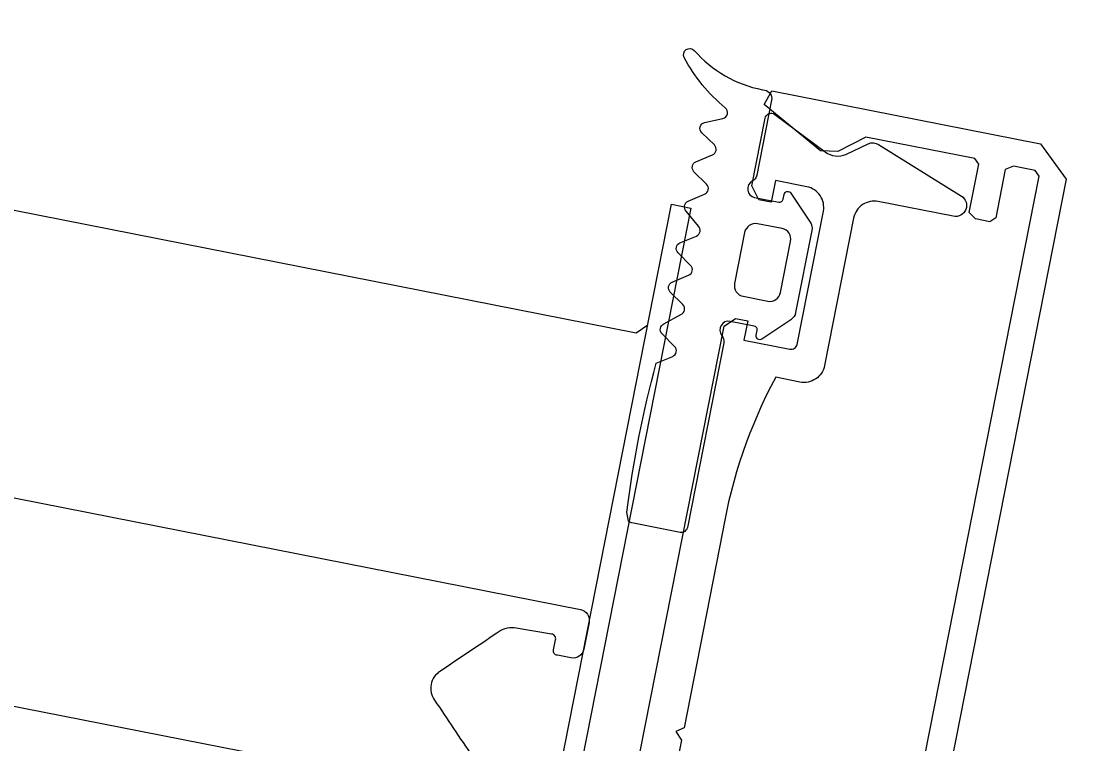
# Model space of a CAD drawing. Header units: millimetres. Extents: x -8417289 to 9420486, y -51311 to 166017.
# Drawn here: x -187571.4 to -187518.9, y 114807.3 to 114843.1 of the extents above; entities that cross this region are included whole.
import ezdxf
from ezdxf import colors
from ezdxf.entities.mleader import LeaderData, LeaderLine
from ezdxf.enums import TextEntityAlignment as Align
from ezdxf.math import Vec2, Vec3

# ---------------------------------------------------------------- set-up
doc = ezdxf.new("R2018")
doc.units = ezdxf.units.MM
for name, color, linetype, lineweight in [('_АР ТЕКСТ', 250, 'Continuous', 25), ('АР_Маркер экспликации', 239, 'Continuous', 13), ('АР_Номер помещения', 1, 'Continuous', 25), ('АР_Отметки', 250, 'Continuous', 15), ('АР_Перегородки витражные', 152, 'Continuous', 13), ('АР_Помещения_площадь', 19, 'Continuous', 9), ('АР_Размеры дверей', 15, 'Continuous', 0), ('АР_Сущ Несущая стена', 202, 'Continuous', 30), ('АР_Штриховка кирпич', 250, 'Continuous', 9)]:
    doc.layers.add(name, color=color, linetype=linetype, lineweight=lineweight)
doc.layers.add('АР_Названия помещений', color=124, linetype='Continuous', lineweight=5, plot=False)
doc.styles.add('ISOCPEUR', font='isocpeui.ttf', dxfattribs={"height": 250})
doc.styles.get("Standard").update_dxf_attribs({"font": 'arial.ttf'})

# ---------------------------------------------------------------- blocks, each defined once
blk = doc.blocks.new('*U34')
at = {"color": 8, "style": 'ISOCPEUR', "flags": 1}
blk.add_attdef('КАТЕГОРИЯ', (-499.1655280450395, -2092.186355050572), '', height=250, dxfattribs=at)
at = {"layer": 'АР_Номер помещения', "color": 8, "style": 'ISOCPEUR'}
blk.add_attdef('НОМЕР_ПОМЕЩЕНИЯ', text='', height=300, dxfattribs=at).set_placement((1863.988617927502, -1562.210453371982), align=Align.MIDDLE_CENTER)
at = {"layer": 'АР_Помещения_площадь', "color": 8, "lineweight": 30, "flags": 104}
blk.add_attdef('ИМЯ_ПОМЕЩЕНИЯ', text='', height=100, dxfattribs=at).set_placement((157.6277002443094, 1217.141369806137), align=Align.MIDDLE_CENTER)
at = {"layer": 'АР_Помещения_площадь', "color": 8, "style": 'ISOCPEUR'}
blk.add_attdef('ПЛОЩАДЬ_ПОМЕЩЕНИЯ', text='', height=200, dxfattribs=at).set_placement((747.4255466155696, -1961.323345677914), align=Align.MIDDLE_RIGHT)
blk = doc.blocks.new('*U35')
at = {"color": 8, "style": 'ISOCPEUR', "flags": 1}
blk.add_attdef('КАТЕГОРИЯ', (-499.1655280450395, -2092.186355050572), '', height=250, dxfattribs=at)
at = {"layer": 'АР_Номер помещения', "color": 8, "style": 'ISOCPEUR'}
blk.add_attdef('НОМЕР_ПОМЕЩЕНИЯ', text='', height=300, dxfattribs=at).set_placement((751.6294781871511, 3747.195448254171), align=Align.MIDDLE_CENTER)
at = {"layer": 'АР_Помещения_площадь', "color": 8, "style": 'ISOCPEUR'}
blk.add_attdef('ПЛОЩАДЬ_ПОМЕЩЕНИЯ', text='', height=200, dxfattribs=at).set_placement((3042.85155513354, 3182.383436574031), align=Align.MIDDLE_RIGHT)
at = {"layer": 'АР_Помещения_площадь', "color": 8, "lineweight": 30, "flags": 104}
blk.add_attdef('ИМЯ_ПОМЕЩЕНИЯ', text='', height=100, dxfattribs=at).set_placement((157.6277002443094, 1217.141369806137), align=Align.MIDDLE_CENTER)
blk = doc.blocks.new('*U39')
at = {"color": 8, "style": 'ISOCPEUR', "flags": 1}
blk.add_attdef('КАТЕГОРИЯ', (-499.1655280450395, -2092.186355050572), '', height=250, dxfattribs=at)
at = {"layer": 'АР_Номер помещения', "color": 8, "style": 'ISOCPEUR'}
blk.add_attdef('НОМЕР_ПОМЕЩЕНИЯ', text='', height=300, dxfattribs=at).set_placement((-1642.594434048664, -5356.197366310289), align=Align.MIDDLE_CENTER)
at = {"layer": 'АР_Помещения_площадь', "color": 8, "lineweight": 30, "flags": 104}
blk.add_attdef('ИМЯ_ПОМЕЩЕНИЯ', text='', height=100, dxfattribs=at).set_placement((157.6277002443094, 1217.141369806137), align=Align.MIDDLE_CENTER)
at = {"layer": 'АР_Помещения_площадь', "color": 8, "style": 'ISOCPEUR'}
blk.add_attdef('ПЛОЩАДЬ_ПОМЕЩЕНИЯ', text='', height=200, dxfattribs=at).set_placement((-601.1226209748311, -7540.792272120731), align=Align.MIDDLE_RIGHT)
blk = doc.blocks.new('_DotSmall')
at = {"color": 8, "linetype": 'ByBlock', "const_width": 0.5}
blk.add_lwpolyline([(-0.0625, 0, 1), (0.0625, 0, 1)], format="xyb", close=True, dxfattribs=at)
blk = doc.blocks.new('стойка витр.')
at = {"color": 8, "lineweight": 0, "ltscale": 100, "transparency": 33554687}
for points in [[(-69.8438361948356, -5.633594956780144), (-69.21493715024553, -5.916666730459838), (-30.90838462579995, 8.609511357899464), (-30.62531285212026, 9.238410402496811), (-31.1873041553481, 10.72042096611403)], [(-68.58632373265573, -58.46540642052423), (-90.15068845250062, -1.598661102303595), (-90.00917455367744, -1.284153596119722), (-88.98317839115043, -0.8950869223335758), (-88.55468153662514, -0.9934413902010419), (-87.69009137133253, -3.273426419786119), (-87.37564184903749, -3.414962306625966), (-86.69163474338711, -3.155580859434849), (-86.43607351230457, -2.797891934278596), (-87.30066367759719, -0.5179069046935183), (-87.1591497787449, -0.2033993985096458), (-82.02911098225741, 1.741955958394101), (-80.54324021661887, 1.262233232868311), (-79.70200834979187, 1.450846736610401), (-77.34320693471818, 4.170836259007046), (-77.83057009245385, 4.768357554989052), (-90.48468705118285, -0.0301937209587777), (-91.4479567084054, -1.960141251613095), (-69.79711318280897, -59.05493725829001)], [(-72.00534459005576, 0.06645459306309931), (-72.91737339223619, -0.2793946658493951)]]:
    blk.add_lwpolyline(points, dxfattribs=at)
blk.add_lwpolyline([(-74.06369480097783, 3.308391450875206, 0.5779496213016146), (-74.28822709678207, 3.786457927264564), (-75.21591578132939, 3.825837128097191, -0.615333828900983), (-75.41972296024323, 4.330405631961185, 0.1014034095220688), (-73.83454927545972, 7.11715754520992, 0.8870851218243345), (-74.38353605600423, 7.372048574252403, -0.1649969122064492), (-77.37516639285604, 4.905523520799761), (-77.48916274512885, 4.862295111939602, 0.4143043114941015), (-77.73690205768798, 4.311953389369592), (-76.39677740688785, 0.7779505007420084, 0.2286961432583318), (-76.12757003956358, 0.5227576163306367, -0.3190489133936659), (-75.8308042481076, 0.1276532846095506, -0.3190018552396916), (-76.10608007785049, -0.2827473570214352), (-77.2460725926212, -0.7150424396677408, -0.4143996870833266), (-77.48192731157178, -0.6088826129343943), (-77.5683841292921, -0.380889908366953, 0.6683385997492722), (-77.90615079682902, -0.370689789611788), (-78.61388821495348, -1.942959389103635, 0.1988829373258806), (-78.62659800215624, -2.362689632165711), (-77.15678812476108, -6.238681577618991, 0.1988829373551211), (-76.86896414318471, -6.544446800158767), (-75.29665854779887, -7.25210424636316, 0.6683385997492723), (-75.05058378231479, -7.020506375207333), (-75.13704060006421, -6.792513670639892, -0.4143996870833266), (-75.03088077326538, -6.556658951718418), (-73.89088825849467, -6.124363869072113, -0.7102015621310012), (-73.37286607688293, -6.741579856578028, 0.2286961432583318), (-73.40517316877958, -7.111109647914418), (-70.10181337440736, -15.82230158713355, 0.414362099440266), (-69.70872084749863, -15.99923473002855), (-67.42870682594366, -15.13463357074215, 0.1511707915363169), (-67.28675684856717, -15.02397433044825), (-67.28408048482379, -14.56993261339812, 0.03540799054371244), (-69.94453478069045, -7.554127657436766), (-70.80145552181057, -7.357523695485725, -0.527867958552825), (-70.9799117797229, -6.88692200143123), (-70.46881830951315, -6.171555145097955, 0.5278679585528249), (-70.64727456742548, -5.700953451043461), (-71.54744570542243, -5.39029515288712, -0.527867958552825), (-71.72590196330566, -4.91969345882535), (-71.21480849309592, -4.20432660249935, 0.5278679585528249), (-71.39326475097914, -3.733724908495788), (-72.25018549209926, -3.537120946544746, -0.527867958552825), (-72.4286417500116, -3.066519252482976), (-71.91757026780397, -2.351094412268139, 0.5278679585717272), (-72.0960265256872, -1.880492718206369), (-72.95294726680731, -1.683888756255328, -0.5278679585717273), (-73.13140352474875, -1.213287062200834), (-72.66353846338461, -0.3839238536165794, 0.5278679585528249), (-72.84199472126784, 0.08667784044519067), (-73.69893745039008, 0.2833397862850688, -0.5278679585717273), (-73.8773937083024, 0.753941480339563), (-73.36630023809266, 1.469308336665563, 0.5278679585717272), (-73.5447564960632, 1.939910030763713), (-74.40167723721243, 2.136513992714754, -0.5278679585528251), (-74.58013349509565, 2.607115686776524)], format="xyb", close=True, dxfattribs=at)
for points in [[(-59.28629948117305, -43.93455252060812), (-73.55412178576807, -6.30930235532287), (-74.18304982228437, -6.026241575636959), (-74.75303158370662, -6.242383619959583), (-74.40718232482322, -7.154412422125461), (-76.57319999407628, -7.975785172551696, -0.414362099391309), (-76.9662925209559, -7.798852029714908), (-79.34394296052051, -1.52882071842032, -0.4143260923197838), (-78.74236241533072, -0.1922330582674476), (-77.26035185172805, 0.3697582449676702), (-76.87127418394084, -0.6562669095073943), (-76.3012924225186, -0.4401248651847709), (-76.06142006575828, 0.3027815256646136), (-77.27188147796551, 3.494853341355338, 0.5512236456822476), (-77.7769173583074, 3.597680757055059), (-79.92338595120236, 1.349376512123854, -0.2673491356416615), (-80.91622193696094, 1.059369939495809), (-82.0875922003761, 1.397509788286698, 0.2496293600316565), (-82.58705019962508, 1.269536347390385), (-86.19986947378493, -1.925987660470128, 0.8270430078467679), (-85.63532520958688, -2.84412238272489), (-82.10129332900397, -1.503986737930973, -0.4143260923197836), (-80.76472567670862, -2.105611734441482), (-78.12768279598095, -9.059679143334506, 0.4143260923033303), (-76.7911151413573, -9.661304145942267), (-75.65109363460215, -9.228998069294903, -0.08279896819570452), (-71.78454054114991, -16.33338165576424), (-68.2828855071275, -25.56749207813118), (-67.85441064060433, -25.66578856210981), (-68.06674346281216, -26.13747383952432), (-64.60831683766446, -35.257587909633, -0.08279896819570452)], [(-33.2204523376422, -7.186144611914642), (-64.21182667926769, -18.93829823563283, 0.4143255057077639), (-64.53033920991584, -19.64587643784762), (-64.05480472955969, -20.89989428329136, 0.410627156480438), (-63.35370618529851, -21.2207818566676), (-62.72021259606117, -20.98055557451153, 0.4925517741577297), (-62.57218080674647, -20.68314875576471), (-62.75156135272118, -20.21010964907327, -0.4411110715409258), (-62.61002546586678, -19.89566012677096), (-60.83807044223067, -19.28752400128724, -0.2080566110632873), (-59.94503853938659, -19.40384657128016, -1.575399656426527e-05), (-56.87977393603069, -20.78551547546522, -0.4398191101055806), (-56.36006749374792, -22.15601788895583, -1.575399656426528e-05), (-57.73845635901671, -25.2227588602982, -0.2080566110632873), (-58.32981322327396, -25.9019745689875), (-60.05946139091975, -26.62167684709857, -0.4411110715409258), (-60.37391091321479, -26.48014096025872), (-60.5532914591895, -26.00710185356729, 0.4925517741577297), (-60.86130306290579, -25.88263065828505), (-61.49479665214312, -26.12285694043385, 0.410627156480438), (-61.80683951149695, -26.82793655114801), (-61.3313050311408, -28.08195439658448, 0.4143255057077639), (-60.62370682114852, -28.40042247599195), (-29.6323624739598, -16.64818975485105, 0.5239329190821609)]]:
    blk.add_lwpolyline(points, format="xyb", dxfattribs=at)
at = {"color": 8}
blk.add_lwpolyline([(-72.91737339223619, -0.2793946658493951), (-54.81141330953687, -48.02608389785019), (-53.89938450735644, -47.68023463893769), (-72.00534459005576, 0.06645459306309931)], close=True, dxfattribs=at)
blk.add_lwpolyline([(-75.33468511578394, -1.905527627641277), (-74.42175758568919, -4.312981685368868, -0.414213562373095), (-74.73607402053312, -5.011296826465696), (-75.88953189010499, -5.44869808882504, -0.414213562373095), (-76.58784703121637, -5.134381653973833), (-77.50077456128201, -2.726927596246242, -0.414213562373095), (-77.18645812643808, -2.028612455142138), (-76.03300025686622, -1.591211192782794, -0.414213562373095)], format="xyb", close=True, dxfattribs=at)
blk = doc.blocks.new('A$Cf7573d2c')
at = {"color": 8, "lineweight": 0, "ltscale": 100, "transparency": 33554687}
for points in [[(22.94347876822576, -129.8061585653631), (23.32863212761004, -129.2340567151259), (15.4760210152017, -89.0253721447516), (14.90391916502267, -88.64021878529456), (13.34831858612597, -88.94402196916053)], [(75.22963465948123, -137.4833678396972), (15.53914114448708, -149.1407059916237), (15.25302935624495, -148.9481411982706), (15.04270636092406, -147.8711986557901), (15.21196939924266, -147.4654485115461), (17.60516828659456, -146.9980653982202), (17.79774496634491, -146.7120144731016), (17.65752765501384, -145.99404263428), (17.34810222545639, -145.6817786217725), (14.95490333810449, -146.1491617350985), (14.66879154986236, -145.9565969417163), (13.61716468690429, -140.5718233662192), (14.34078325994778, -139.1882331138622), (14.29685428855009, -138.3272358124523), (12.01399044063874, -135.5432063999469), (11.34278615599032, -135.9227315704484), (13.93680344289169, -149.2051953730988), (15.67648944130633, -150.4803732157889), (75.60635762184393, -138.7762860547809)], [(16.96039025508799, -130.9746341781865), (17.14735063223634, -131.9319502510043)]]:
    blk.add_lwpolyline(points, dxfattribs=at)
for points in [[(30.65486346394755, -93.97018220560858), (37.00786279537715, -126.5004419321049, 0.4143255057077639), (37.65153361205012, -126.9338067024219), (38.9678203741787, -126.676740644034, 0.410627156480438), (39.4024325129576, -126.0398573796992), (39.2725701663876, -125.3749073325598, 0.4925517741577297), (39.00441380601842, -125.1788043166307), (38.50788569322322, -125.2757744666596, -0.4411110715409258), (38.22183476819191, -125.0831977869093), (37.92148406605702, -123.2340240231424, -0.2080566110632873), (38.18685929093044, -122.3734353235923, -1.575399656426527e-05), (40.06604728137609, -119.585334079733, -0.4398191101055806), (41.50460271420889, -119.3043893908471, -1.575399656426528e-05), (44.29471273510717, -121.1805935695593, -0.2080566110632873), (44.86437866126653, -121.8781017433357), (45.2818353921175, -123.7044051219855, -0.4411110715409258), (45.08925871236715, -123.9904560471041), (44.59273059957195, -124.087426197133, 0.4925517741577297), (44.41806037095375, -124.3700116491673), (44.54792271752376, -125.0349616963067, 0.410627156480438), (45.19022270385176, -125.4615279057325), (46.50650946598034, -125.2044618473301, 0.4143255057077639), (46.93983379960991, -124.5607638076181), (40.58675144321751, -92.03052029560786, 0.5239329190821609)], [(62.47684169723652, -125.8643128953117), (22.98328991362359, -133.5772611531283), (22.59814249735791, -134.1493934348982), (22.71498530404642, -134.7476779409481), (23.67230137682054, -134.5607175638434), (24.11632187198848, -136.834289981547, -0.414362099391309), (23.87558276008349, -137.1918815805984), (17.29420974093955, -138.4772000001831, -0.4143260923197838), (16.07832761004101, -137.6586669406242), (15.77452442620415, -136.1030663617421), (16.85149740020279, -135.892737423259), (16.73465459351428, -135.2944529171946), (16.04288989887573, -134.9326376875397), (12.69231407553889, -135.586993064353, 0.5512236456822476), (12.50572439120151, -136.0674293322809), (14.35950590821449, -138.5625632936571, -0.2673491356416615), (14.4777864611242, -139.5901024985506), (13.94679948792327, -140.6875995079026, 0.2496293600316565), (13.988641141681, -141.2014912966988), (16.52857105073053, -145.3018074856955, 0.8270430078467679), (17.5288156735478, -144.9003198907303), (16.80436055595055, -141.1908037953544, -0.4143260923197836), (17.622934052255, -139.9749488876405), (24.92230934184045, -138.5494072136207, 0.4143260923033303), (25.74088284466416, -137.3335523046553), (25.50718534481712, -136.1369224294031, -0.08279896819570452), (33.1622308997903, -133.5248779198446), (42.85486593982205, -131.6319412461453), (43.02406811504625, -131.226202988255), (43.45315044582821, -131.5150984393986), (53.02612858463544, -129.6455303270777, -0.08279896819570452)]]:
    blk.add_lwpolyline(points, format="xyb", dxfattribs=at)
at = {"color": 8}
blk.add_lwpolyline([(17.14735063223634, -131.9319502510043), (67.26492687151767, -122.1441683250596), (67.07796649448574, -121.1868522522418), (16.96039025508799, -130.9746341781865)], close=True, dxfattribs=at)
at = {"color": 8, "lineweight": 0, "ltscale": 100, "transparency": 33554687}
blk.add_lwpolyline([(13.41756239836104, -132.4562991059211, 0.5779496213016146), (12.90845855453517, -132.5969247933826), (12.71307372348383, -133.5046592174767, -0.615333828900983), (12.18134591274429, -133.6203842212853, 0.1014034095220688), (9.702108483761549, -131.5876167461684, 0.8870851218243345), (9.358218787820078, -132.0857089052442, -0.1649969122064492), (11.28444858861621, -135.4507106386882), (11.30781715002377, -135.5703675398981, 0.4143043114941015), (11.80845184403006, -135.9074367935682), (15.51793750782963, -135.1829876190459, 0.2286961432583318), (15.81490499409847, -134.9607122785674, -0.3190489133936659), (16.25442801520694, -134.7348873865558, -0.3190018552396916), (16.61248166311998, -135.0754795976682), (16.84617321973201, -136.272079041315, -0.4143996870833266), (16.70172994525637, -136.4866332249512), (16.46241614292376, -136.5333703476499, 0.6683385997492722), (16.39535582228564, -136.8645701023779), (17.82562233426142, -137.8275143641513, 0.1988829373258806), (18.23718629742507, -137.9108817430097), (22.30564266489819, -137.1163268844539, 0.1988829373551211), (22.65559902682435, -136.8842373319349), (23.61847053910606, -135.4539218432037, 0.6683385997492723), (23.43172626325395, -135.1722892109829), (23.19241246080492, -135.2190263337106, -0.4143996870833266), (22.97785827715416, -135.0745830591477), (22.74416672054213, -133.8779836154863, -0.7102015621310012), (23.43995764176361, -133.4715632053267, 0.2286961432583318), (23.79873376479372, -133.5657741833857), (32.94248452899046, -131.7800326296419, 0.414362099440266), (33.18322364089545, -131.422441030576), (32.71583458443638, -129.0292117116478, 0.1511707915363169), (32.630720381625, -128.8706215605489), (32.18364376563113, -128.7913527572819, 0.03540799054371244), (24.8194653185783, -130.2295502542984), (24.4810550250113, -131.0409963385318, -0.527867958552825), (23.9870853559114, -131.1374668337667), (23.36824043979868, -130.5129692403134, 0.5278679585528249), (22.87427077069879, -130.6094397355482), (22.41614271281287, -131.4442662674846, -0.527867958552825), (21.92217304371297, -131.5407367626904), (21.30332812760025, -130.9162391692516, 0.5278679585528249), (20.80935845850036, -131.0127096644574), (20.47094816493336, -131.8241557486908, -0.527867958552825), (19.97697849583346, -131.9206262439257), (19.35807271662634, -131.296140536826, 0.5278679585717272), (18.86410304752644, -131.3926110320317), (18.52569275395945, -132.2040571162652, -0.5278679585717273), (18.03172308485955, -132.3005276115291), (17.29322126752231, -131.6993985794252, 0.5278679585528249), (16.79925159842242, -131.7958690746309), (16.46078044176102, -132.6073270452034, -0.5278679585717273), (15.96681077266112, -132.7037975404382), (15.3479658565484, -132.0792999469995, 0.5278679585717272), (14.8539961874485, -132.175770442278), (14.51558589376509, -132.9872165265406, -0.5278679585528251), (14.02161622478161, -133.0836870217463)], format="xyb", close=True, dxfattribs=at)
at = {"color": 8}
blk.add_lwpolyline([(18.34217463084497, -134.5890351180569), (20.86917208810337, -134.0955216264847, -0.414213562373095), (21.50442092120647, -134.5231871236028), (21.74087279406376, -135.7339205513417, -0.414213562373095), (21.31320729688741, -136.3691693845467), (18.78620983962901, -136.8626828761044, -0.414213562373095), (18.15096100640949, -136.4350173789717), (17.91450913366862, -135.2242839512328, -0.414213562373095)], format="xyb", close=True, dxfattribs=at)
at = {"layer": 'АР_Перегородки витражные', "color": 8, "rotation": 80.28340479355269}
blk.add_blockref('стойка витр.', (29.17858439369593, -60.01344902928395), dxfattribs=at)
blk = doc.blocks.new('A$Cec9b444d')
at = {"color": 8, "ltscale": 100, "xscale": -1, "rotation": 89.90413134762046}
blk.add_blockref('A$Cf7573d2c', (6563.698240449916, 2250.519506825216), dxfattribs=at)

msp = doc.modelspace()

# ---------------------------------------------------------------- hatches: boundary and pattern name
at = {"layer": 'АР_Штриховка кирпич', "ltscale": 100}
h = msp.add_hatch(dxfattribs=at)
h.set_pattern_fill('ANSI32', color=8, scale=500)
h.set_pattern_definition([(45, (-1163613.565164257, 164426.8594320829), (-132.5825214724777, 132.5825214724777), []), (45, (-1163525.176816757, 164426.8594320829), (-132.5825214724777, 132.5825214724777), [])])
edge = h.paths.add_edge_path()
edge.add_line((-187128.9151109827, 115850.6824583481), (-187998.915110983, 115850.6824583513))
edge.add_arc((-1342166.519582912, 115380.6824574551), 1154167.700168599, -0.023331979451882034, 0.02333197954061461, ccw=False)
edge.add_line((-187998.9151109822, 114910.6824583457), (-187514.5558780206, 114910.6824583331))
edge.add_line((-187514.5558780206, 114910.6824583331), (-187514.5558780202, 115210.6824583402))
edge.add_line((-187514.5558780202, 115210.6824583402), (-187128.9151109827, 115210.6824583525))
edge.add_line((-187128.9151109827, 115210.6824583525), (-187128.9151109827, 115850.6824583481))

# ---------------------------------------------------------------- linework, layer by layer
at = {"layer": 'АР_Сущ Несущая стена', "color": 8, "lineweight": 18, "ltscale": 100}
msp.add_arc((-197116.3547424845, 115484.5892881857), 9778.654617052323, 272.5925479651556, 356.6353913736798, dxfattribs=at)

# ---------------------------------------------------------------- block references
at = {"layer": 'АР_Маркер экспликации', "color": 8}
ref = msp.add_blockref('*U39', (-202889.5229730754, 126877.0467561614), dxfattribs=at)
lines = msp.add_mtext('Обеденный зал', dxfattribs={"layer": 'АР_Названия помещений', "color": 8, "insert": (-204415.9055037759, 120612.9750382737), "char_height": 3070.489020929468, "width": 926.9399707174232, "attachment_point": 1})
ref.add_attrib('ИМЯ_ПОМЕЩЕНИЯ', '', (-204415.9055037759, 120612.9750382737), dxfattribs={"flags": 104}).embed_mtext(lines)
ref = msp.add_blockref('*U35', (-197579.2190586416, 115664.8045517458), dxfattribs=at)
lines = msp.add_mtext('С/у для мальчиков', dxfattribs={"layer": 'АР_Названия помещений', "color": 8, "insert": (-195471.8410850251, 119451), "char_height": 1591.213812201546, "width": 1145.825793036325, "attachment_point": 1})
ref.add_attrib('ИМЯ_ПОМЕЩЕНИЯ', '', (-195471.8410850251, 119451), dxfattribs={"flags": 104}).embed_mtext(lines)
ref = msp.add_blockref('*U34', (-192981.1930760026, 120808.5113339978), dxfattribs=at)
lines = msp.add_mtext('С/у для девочек', dxfattribs={"layer": 'АР_Названия помещений', "color": 8, "insert": (-193303.7153017967, 119311.3613851286), "char_height": 1591.213812201546, "width": 1145.825793036325, "attachment_point": 1})
ref.add_attrib('ИМЯ_ПОМЕЩЕНИЯ', '', (-193303.7153017967, 119311.3613851286), dxfattribs={"flags": 104}).embed_mtext(lines)
at = {"layer": 'АР_Размеры дверей', "color": 8, "ltscale": 100}
msp.add_blockref('A$Cec9b444d', (-194233.915110983, 112600.6824583525), dxfattribs=at)

# ---------------------------------------------------------------- leaders
at = {"layer": '_АР ТЕКСТ', "color": 8}
ml = msp.add_multileader_mtext('Standard', dxfattribs=at)
ml.set_content('{\\W0.8;-2,550}', color=8, style='ISOCPEUR')
ml.set_leader_properties(color=8, linetype='Continuous', lineweight=-1)
ml.set_arrow_properties(name='DOTSMALL')
ml.build(insert=Vec2(0, 0))
ml.multileader.update_dxf_attribs({"has_text_frame": 1, "text_left_attachment_type": 4, "text_right_attachment_type": 4, "dogleg_length": 100, "arrow_head_size": 180})
ctx = ml.context
ctx.base_point, ctx.char_height, ctx.arrow_head_size, ctx.landing_gap_size, ctx.plane_origin = Vec3(-302775.822290387, 123943.2638625839, -1.961751612303354), 250, 180, 50, Vec3(-302295.4889269536, 121699.245469789, -1.961751612303354)
ctx.left_attachment, ctx.right_attachment = 4, 4
notes = []
notes.append((ctx, [(0, (0, 0, 0), (0, 0), (1, 0), 1, [])]))
ctx.mtext.insert, ctx.mtext.width, ctx.mtext.defined_height, ctx.mtext.line_spacing_style, ctx.mtext.flow_direction = Vec3(-302725.822290387, 124276.5971959173, -1.961751612303354), 801.0864057841361, 330.709552927064, 2, 5
ml = msp.add_multileader_mtext('Standard', dxfattribs=at)
ml.set_content('{\\W0.8;-2,550}', color=8, style='ISOCPEUR')
ml.set_leader_properties(color=8, linetype='Continuous', lineweight=-1)
ml.set_arrow_properties(name='DOTSMALL')
ml.build(insert=Vec2(0, 0))
ml.multileader.update_dxf_attribs({"has_text_frame": 1, "text_left_attachment_type": 4, "text_right_attachment_type": 4, "dogleg_length": 100, "arrow_head_size": 180})
ctx = ml.context
ctx.base_point, ctx.char_height, ctx.arrow_head_size, ctx.landing_gap_size, ctx.plane_origin = Vec3(-314736.0148765142, 120073.2763382189, -1.961751612303354), 250, 180, 50, Vec3(-314255.6815130808, 117829.2579454239, -1.961751612303354)
ctx.left_attachment, ctx.right_attachment = 4, 4
notes.append((ctx, [(0, (0, 0, 0), (0, 0), (1, 0), 1, [])]))
ctx.mtext.insert, ctx.mtext.width, ctx.mtext.defined_height, ctx.mtext.line_spacing_style, ctx.mtext.flow_direction = Vec3(-314686.0148765142, 120406.6096715522, -1.961751612303354), 801.0864057841361, 330.709552927064, 2, 5
at = {"layer": 'АР_Отметки', "color": 8}
ml = msp.add_multileader_mtext('Standard', dxfattribs=at)
ml.set_content('%%P0,000', color=8, style='ISOCPEUR')
ml.set_leader_properties(color=8, linetype='Continuous', lineweight=-1)
ml.set_arrow_properties(name='DOTSMALL')
ml.build(insert=Vec2(0, 0))
ml.multileader.update_dxf_attribs({"has_text_frame": 1, "text_left_attachment_type": 4, "text_right_attachment_type": 4, "dogleg_length": 100, "arrow_head_size": 180})
ctx = ml.context
ctx.base_point, ctx.char_height, ctx.arrow_head_size, ctx.landing_gap_size, ctx.plane_origin = Vec3(-188172.5124386176, 132152.9333137182), 250, 180, 50, Vec3(-190605.4279969083, 130585.9244088862)
ctx.left_attachment, ctx.right_attachment = 4, 4
notes.append((ctx, [(0, (0, 0, 0), (0, 0), (1, 0), 1, [])]))
ctx.mtext.insert, ctx.mtext.width, ctx.mtext.line_spacing_style, ctx.mtext.flow_direction = Vec3(-188122.5124386176, 132486.2666470516), 852.6970314602484, 2, 5
ml = msp.add_multileader_mtext('Standard', dxfattribs=at)
ml.set_content('%%P0,000', color=8, style='ISOCPEUR')
ml.set_leader_properties(color=8, linetype='Continuous', lineweight=-1)
ml.set_arrow_properties(name='DOTSMALL')
ml.build(insert=Vec2(0, 0))
ml.multileader.update_dxf_attribs({"has_text_frame": 1, "text_left_attachment_type": 4, "text_right_attachment_type": 4, "dogleg_length": 100, "arrow_head_size": 180})
ctx = ml.context
ctx.base_point, ctx.char_height, ctx.arrow_head_size, ctx.landing_gap_size, ctx.plane_origin = Vec3(-195756.5539536524, 128483.8249865545, -0.1595442850443263), 250, 180, 50, Vec3(-198827.6356693176, 126894.2764455226, -0.1595442850443263)
ctx.left_attachment, ctx.right_attachment = 4, 4
notes.append((ctx, [(0, (0, 0, 0), (0, 0), (1, 0), 1, [])]))
ctx.mtext.insert, ctx.mtext.width, ctx.mtext.line_spacing_style, ctx.mtext.flow_direction = Vec3(-195706.5539536524, 128817.1583198878, -0.1595442850443263), 852.6970314602484, 2, 5
ml = msp.add_multileader_mtext('Standard', dxfattribs=at)
ml.set_content('{\\W0.8;-2,250}', color=8, style='ISOCPEUR')
ml.set_leader_properties(color=8, linetype='Continuous', lineweight=-1)
ml.set_arrow_properties(name='DOTSMALL')
ml.build(insert=Vec2(0, 0))
ml.multileader.update_dxf_attribs({"has_text_frame": 1, "text_left_attachment_type": 4, "text_right_attachment_type": 4, "dogleg_length": 100, "arrow_head_size": 180})
ctx = ml.context
ctx.base_point, ctx.char_height, ctx.arrow_head_size, ctx.landing_gap_size, ctx.plane_origin = Vec3(-297233.6192957293, 128352.8588700729), 250, 180, 50, Vec3(-296855.5361043215, 126878.8351738673)
ctx.left_attachment, ctx.right_attachment = 4, 4
notes.append((ctx, [(0, (0, 0, 0), (0, 0), (1, 0), 1, [])]))
ctx.mtext.insert, ctx.mtext.width, ctx.mtext.defined_height, ctx.mtext.line_spacing_style, ctx.mtext.flow_direction = Vec3(-297183.6192957293, 128686.1922034062), 769.9889591111103, 343.8884462512117, 2, 5
ml = msp.add_multileader_mtext('Standard', dxfattribs=at)
ml.set_content('0,000', color=8, style='ISOCPEUR')
ml.set_leader_properties(color=8, linetype='Continuous', lineweight=-1)
ml.set_arrow_properties(name='DOTSMALL')
ml.build(insert=Vec2(0, 0))
ml.multileader.update_dxf_attribs({"has_text_frame": 1, "text_left_attachment_type": 4, "text_right_attachment_type": 4, "dogleg_length": 100, "arrow_head_size": 180})
ctx = ml.context
ctx.base_point, ctx.char_height, ctx.arrow_head_size, ctx.landing_gap_size, ctx.plane_origin = Vec3(-202684.2395502269, 121780.8524941115, -0.1595442850443263), 250, 180, 50, Vec3(-205755.3212658922, 120191.3039530797, -0.1595442850443263)
ctx.left_attachment, ctx.right_attachment = 4, 4
notes.append((ctx, [(0, (0, 0, 0), (0, 0), (1, 0), 1, [])]))
ctx.mtext.insert, ctx.mtext.width, ctx.mtext.line_spacing_style, ctx.mtext.flow_direction = Vec3(-202634.2395502269, 122114.1858274449, -0.1595442850443263), 852.6970314602484, 2, 5
ml = msp.add_multileader_mtext('Standard', dxfattribs=at)
ml.set_content('{\\W0.8;-2,250}', color=8, style='ISOCPEUR')
ml.set_leader_properties(color=8, linetype='Continuous', lineweight=-1)
ml.set_arrow_properties(name='DOTSMALL')
ml.build(insert=Vec2(0, 0))
ml.multileader.update_dxf_attribs({"has_text_frame": 1, "text_left_attachment_type": 4, "text_right_attachment_type": 4, "dogleg_length": 100, "arrow_head_size": 180})
ctx = ml.context
ctx.base_point, ctx.char_height, ctx.arrow_head_size, ctx.landing_gap_size, ctx.plane_origin = Vec3(-298305.7964583198, 120267.0421383413, 1.149675994230903e-08), 250, 180, 50, Vec3(-302964.3053933498, 116414.7346247101, 1.149675994230903e-08)
ctx.left_attachment, ctx.right_attachment = 4, 4
notes.append((ctx, [(0, (0, 0, 0), (0, 0), (1, 0), 1, [])]))
ctx.mtext.insert, ctx.mtext.width, ctx.mtext.defined_height, ctx.mtext.line_spacing_style, ctx.mtext.flow_direction = Vec3(-298255.7964583198, 120600.3754716746, 1.149675994230903e-08), 769.9889591111103, 343.8884462512117, 2, 5
ml = msp.add_multileader_mtext('Standard', dxfattribs=at)
ml.set_content('{\\W0.8;-2,250}', color=8, style='ISOCPEUR')
ml.set_leader_properties(color=8, linetype='Continuous', lineweight=-1)
ml.set_arrow_properties(name='DOTSMALL')
ml.build(insert=Vec2(0, 0))
ml.multileader.update_dxf_attribs({"has_text_frame": 1, "text_left_attachment_type": 4, "text_right_attachment_type": 4, "dogleg_length": 100, "arrow_head_size": 180})
ctx = ml.context
ctx.base_point, ctx.char_height, ctx.arrow_head_size, ctx.landing_gap_size, ctx.plane_origin = Vec3(-336127.5, 116985.8569053825, 1.149675994230903e-08), 250, 180, 50, Vec3(-337173.9636271417, 115928.762695511, 1.149675994230903e-08)
ctx.left_attachment, ctx.right_attachment = 4, 4
notes.append((ctx, [(0, (0, 0, 0), (0, 0), (1, 0), 1, [])]))
ctx.mtext.insert, ctx.mtext.width, ctx.mtext.defined_height, ctx.mtext.line_spacing_style, ctx.mtext.flow_direction = Vec3(-336077.5, 117319.1902387158, 1.149675994230903e-08), 769.9889591111103, 343.8884462512117, 2, 5
for ctx, leaders in notes:
    for number, flags, end, landing, length, lines in leaders:
        leader = LeaderData()
        leader.index, (leader.has_last_leader_line, leader.has_dogleg_vector, leader.attachment_direction) = number, flags
        leader.last_leader_point, leader.dogleg_vector, leader.dogleg_length = Vec3(end), Vec3(landing), length
        for number, points, colour, breaks in lines:
            line = LeaderLine()
            line.index, line.vertices, line.color, line.breaks = number, Vec3.list(points), colors.encode_raw_color(colour), breaks
            leader.lines.append(line)
        ctx.leaders.append(leader)

doc.saveas('drawing.dxf')
